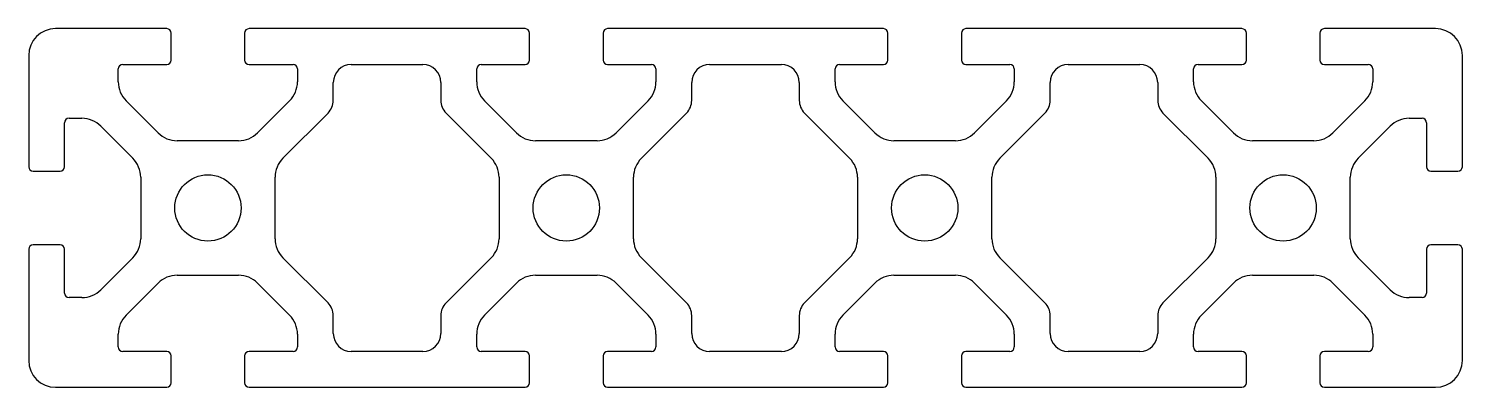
# Model space of a CAD drawing. Extents: x 1782 to 1942, y 1747 to 1787.
import ezdxf

# ---------------------------------------------------------------- set-up
doc = ezdxf.new("R2010")
doc.units = 0
doc.layers.get('0').update_dxf_attribs({"linetype": 'CONTINUOUS'})

msp = doc.modelspace()

# ---------------------------------------------------------------- linework, layer by layer
for p, q in [((1797.32, 1787.43), (1784.92, 1787.43)), ((1837.32, 1787.43), (1806.52, 1787.43)), ((1877.32, 1787.43), (1846.52, 1787.43)), ((1917.32, 1787.43), (1886.52, 1787.43)), ((1938.92, 1787.43), (1926.52, 1787.43)), ((1797.82, 1783.93), (1797.82, 1786.93)), ((1806.02, 1786.93), (1806.02, 1783.93)), ((1837.82, 1783.93), (1837.82, 1786.93)), ((1846.02, 1786.93), (1846.02, 1783.93)), ((1877.82, 1783.93), (1877.82, 1786.93)), ((1886.02, 1786.93), (1886.02, 1783.93)), ((1917.82, 1783.93), (1917.82, 1786.93)), ((1926.02, 1786.93), (1926.02, 1783.93)), ((1781.92, 1784.43), (1781.92, 1772.03)), ((1941.92, 1772.03), (1941.92, 1784.43)), ((1791.92, 1781.5), (1791.92, 1782.93)), ((1792.42, 1783.43), (1797.32, 1783.43)), ((1806.52, 1783.43), (1811.42, 1783.43)), ((1811.92, 1782.93), (1811.92, 1781.5)), ((1817.92, 1783.43), (1825.92, 1783.43)), ((1831.92, 1781.5), (1831.92, 1782.93)), ((1832.42, 1783.43), (1837.32, 1783.43)), ((1846.52, 1783.43), (1851.42, 1783.43)), ((1851.92, 1782.93), (1851.92, 1781.5)), ((1857.92, 1783.43), (1865.92, 1783.43)), ((1871.92, 1781.5), (1871.92, 1782.93)), ((1872.42, 1783.43), (1877.32, 1783.43)), ((1886.52, 1783.43), (1891.42, 1783.43)), ((1891.92, 1782.93), (1891.92, 1781.5)), ((1897.92, 1783.43), (1905.92, 1783.43)), ((1911.92, 1781.5), (1911.92, 1782.93)), ((1912.42, 1783.43), (1917.32, 1783.43)), ((1926.52, 1783.43), (1931.42, 1783.43)), ((1931.92, 1782.93), (1931.92, 1781.5)), ((1815.92, 1779.43), (1815.92, 1781.43)), ((1827.92, 1781.43), (1827.92, 1779.43)), ((1855.92, 1779.43), (1855.92, 1781.43)), ((1867.92, 1781.43), (1867.92, 1779.43)), ((1895.92, 1779.43), (1895.92, 1781.43)), ((1907.92, 1781.43), (1907.92, 1779.43)), ((1796.37, 1775.8), (1792.8, 1779.38)), ((1811.04, 1779.38), (1807.47, 1775.8)), ((1836.37, 1775.8), (1832.8, 1779.38)), ((1851.04, 1779.38), (1847.47, 1775.8)), ((1876.37, 1775.8), (1872.8, 1779.38)), ((1891.04, 1779.38), (1887.47, 1775.8)), ((1916.37, 1775.8), (1912.8, 1779.38)), ((1931.04, 1779.38), (1927.47, 1775.8)), ((1810.3, 1772.98), (1815.33, 1778.01)), ((1828.51, 1778.01), (1833.54, 1772.98)), ((1850.3, 1772.98), (1855.33, 1778.01)), ((1868.51, 1778.01), (1873.54, 1772.98)), ((1890.3, 1772.98), (1895.33, 1778.01)), ((1908.51, 1778.01), (1913.54, 1772.98)), ((1785.92, 1772.03), (1785.92, 1776.93)), ((1786.42, 1777.43), (1787.85, 1777.43)), ((1789.97, 1776.55), (1793.54, 1772.98)), ((1930.3, 1772.98), (1933.87, 1776.55)), ((1935.99, 1777.43), (1937.42, 1777.43)), ((1937.92, 1776.93), (1937.92, 1772.03)), ((1805.35, 1774.93), (1798.49, 1774.93)), ((1845.35, 1774.93), (1838.49, 1774.93)), ((1885.35, 1774.93), (1878.49, 1774.93)), ((1925.35, 1774.93), (1918.49, 1774.93)), ((1782.42, 1771.53), (1785.42, 1771.53)), ((1938.42, 1771.53), (1941.42, 1771.53)), ((1794.42, 1770.85), (1794.42, 1764)), ((1809.42, 1764), (1809.42, 1770.85)), ((1834.42, 1770.85), (1834.42, 1764)), ((1849.42, 1764), (1849.42, 1770.85)), ((1874.42, 1770.85), (1874.42, 1764)), ((1889.42, 1764), (1889.42, 1770.85)), ((1914.42, 1770.85), (1914.42, 1764)), ((1929.42, 1764), (1929.42, 1770.85)), ((1785.42, 1763.33), (1782.42, 1763.33)), ((1941.42, 1763.33), (1938.42, 1763.33)), ((1781.92, 1762.83), (1781.92, 1750.43)), ((1785.92, 1757.93), (1785.92, 1762.83)), ((1793.54, 1761.88), (1789.97, 1758.3)), ((1815.33, 1756.84), (1810.3, 1761.88)), ((1833.54, 1761.88), (1828.51, 1756.84)), ((1855.33, 1756.84), (1850.3, 1761.88)), ((1873.54, 1761.88), (1868.51, 1756.84)), ((1895.33, 1756.84), (1890.3, 1761.88)), ((1913.54, 1761.88), (1908.51, 1756.84)), ((1933.87, 1758.3), (1930.3, 1761.88)), ((1937.92, 1762.83), (1937.92, 1757.93)), ((1941.92, 1750.43), (1941.92, 1762.83)), ((1792.8, 1755.48), (1796.37, 1759.05)), ((1798.49, 1759.93), (1805.35, 1759.93)), ((1807.47, 1759.05), (1811.04, 1755.48)), ((1832.8, 1755.48), (1836.37, 1759.05)), ((1838.49, 1759.93), (1845.35, 1759.93)), ((1847.47, 1759.05), (1851.04, 1755.48)), ((1872.8, 1755.48), (1876.37, 1759.05)), ((1878.49, 1759.93), (1885.35, 1759.93)), ((1887.47, 1759.05), (1891.04, 1755.48)), ((1912.8, 1755.48), (1916.37, 1759.05)), ((1918.49, 1759.93), (1925.35, 1759.93)), ((1927.47, 1759.05), (1931.04, 1755.48)), ((1787.85, 1757.43), (1786.42, 1757.43)), ((1937.42, 1757.43), (1935.99, 1757.43)), ((1815.92, 1753.43), (1815.92, 1755.43)), ((1827.92, 1755.43), (1827.92, 1753.43)), ((1855.92, 1753.43), (1855.92, 1755.43)), ((1867.92, 1755.43), (1867.92, 1753.43)), ((1895.92, 1753.43), (1895.92, 1755.43)), ((1907.92, 1755.43), (1907.92, 1753.43)), ((1791.92, 1751.93), (1791.92, 1753.35)), ((1811.92, 1753.35), (1811.92, 1751.93)), ((1831.92, 1751.93), (1831.92, 1753.35)), ((1851.92, 1753.35), (1851.92, 1751.93)), ((1871.92, 1751.93), (1871.92, 1753.35)), ((1891.92, 1753.35), (1891.92, 1751.93)), ((1911.92, 1751.93), (1911.92, 1753.35)), ((1931.92, 1753.35), (1931.92, 1751.93)), ((1797.32, 1751.43), (1792.42, 1751.43)), ((1797.82, 1747.93), (1797.82, 1750.93)), ((1806.02, 1750.93), (1806.02, 1747.93)), ((1811.42, 1751.43), (1806.52, 1751.43)), ((1825.92, 1751.43), (1817.92, 1751.43)), ((1837.32, 1751.43), (1832.42, 1751.43)), ((1837.82, 1747.93), (1837.82, 1750.93)), ((1846.02, 1750.93), (1846.02, 1747.93)), ((1851.42, 1751.43), (1846.52, 1751.43)), ((1865.92, 1751.43), (1857.92, 1751.43)), ((1877.32, 1751.43), (1872.42, 1751.43)), ((1877.82, 1747.93), (1877.82, 1750.93)), ((1886.02, 1750.93), (1886.02, 1747.93)), ((1891.42, 1751.43), (1886.52, 1751.43)), ((1905.92, 1751.43), (1897.92, 1751.43)), ((1917.32, 1751.43), (1912.42, 1751.43)), ((1917.82, 1747.93), (1917.82, 1750.93)), ((1926.02, 1750.93), (1926.02, 1747.93)), ((1931.42, 1751.43), (1926.52, 1751.43)), ((1784.92, 1747.43), (1797.32, 1747.43)), ((1806.52, 1747.43), (1837.32, 1747.43)), ((1846.52, 1747.43), (1877.32, 1747.43)), ((1886.52, 1747.43), (1917.32, 1747.43)), ((1926.52, 1747.43), (1938.92, 1747.43))]:
    msp.add_line(p, q)
for centre in [(1801.92, 1767.43), (1841.92, 1767.43), (1881.92, 1767.43), (1921.92, 1767.43)]:
    msp.add_circle(centre, 3.7)
for centre, radius, start, end in [((1784.92, 1784.43), 3, 90, 180), ((1797.32, 1786.93), 0.5, 0, 90), ((1806.52, 1786.93), 0.5, 90, 180), ((1837.32, 1786.93), 0.5, 0, 90), ((1846.52, 1786.93), 0.5, 90, 180), ((1877.32, 1786.93), 0.5, 0, 90), ((1886.52, 1786.93), 0.5, 90, 180), ((1917.32, 1786.93), 0.5, 0, 90), ((1926.52, 1786.93), 0.5, 90, 180), ((1938.92, 1784.43), 3, 0, 90), ((1792.42, 1782.93), 0.5, 90, 180), ((1797.32, 1783.93), 0.5, 270, 360), ((1806.52, 1783.93), 0.5, 180, 270), ((1811.42, 1782.93), 0.5, 0, 90), ((1817.92, 1781.43), 2, 90, 180), ((1825.92, 1781.43), 2, 0, 90), ((1832.42, 1782.93), 0.5, 90, 180), ((1837.32, 1783.93), 0.5, 270, 360), ((1846.52, 1783.93), 0.5, 180, 270), ((1851.42, 1782.93), 0.5, 0, 90), ((1857.92, 1781.43), 2, 90, 180), ((1865.92, 1781.43), 2, 0, 90), ((1872.42, 1782.93), 0.5, 90, 180), ((1877.32, 1783.93), 0.5, 270, 360), ((1886.52, 1783.93), 0.5, 180, 270), ((1891.42, 1782.93), 0.5, 0, 90), ((1897.92, 1781.43), 2, 90, 180), ((1905.92, 1781.43), 2, 0, 90), ((1912.42, 1782.93), 0.5, 90, 180), ((1917.32, 1783.93), 0.5, 270, 360), ((1926.52, 1783.93), 0.5, 180, 270), ((1931.42, 1782.93), 0.5, 0, 90), ((1794.92, 1781.5), 3, 180, 225), ((1808.92, 1781.5), 3, 315, 360), ((1834.92, 1781.5), 3, 180, 225), ((1848.92, 1781.5), 3, 315, 0), ((1874.92, 1781.5), 3, 180, 225), ((1888.92, 1781.5), 3, 315, 0), ((1914.92, 1781.5), 3, 180, 225), ((1928.92, 1781.5), 3, 315, 360), ((1813.92, 1779.43), 2, 315, 360), ((1829.92, 1779.43), 2, 180, 225), ((1853.92, 1779.43), 2, 315, 360), ((1869.92, 1779.43), 2, 180, 225), ((1893.92, 1779.43), 2, 315, 360), ((1909.92, 1779.43), 2, 180, 225), ((1786.42, 1776.93), 0.5, 90, 180), ((1787.85, 1774.43), 3, 45, 90), ((1935.99, 1774.43), 3, 90, 135), ((1937.42, 1776.93), 0.5, 0, 90), ((1798.49, 1777.93), 3, 225, 270), ((1805.35, 1777.93), 3, 270, 315), ((1838.49, 1777.93), 3, 225, 270), ((1845.35, 1777.93), 3, 270, 315), ((1878.49, 1777.93), 3, 225, 270), ((1885.35, 1777.93), 3, 270, 315), ((1918.49, 1777.93), 3, 225, 270), ((1925.35, 1777.93), 3, 270, 315), ((1791.42, 1770.85), 3, 0, 45), ((1812.42, 1770.85), 3, 135, 180), ((1831.42, 1770.85), 3, 0, 45), ((1852.42, 1770.85), 3, 135, 180), ((1871.42, 1770.85), 3, 0, 45), ((1892.42, 1770.85), 3, 135, 180), ((1911.42, 1770.85), 3, 0, 45), ((1932.42, 1770.85), 3, 135, 180), ((1782.42, 1772.03), 0.5, 180, 270), ((1785.42, 1772.03), 0.5, 270, 360), ((1938.42, 1772.03), 0.5, 180, 270), ((1941.42, 1772.03), 0.5, 270, 0), ((1782.42, 1762.83), 0.5, 90, 180), ((1785.42, 1762.83), 0.5, 0, 90), ((1791.42, 1764), 3, 315, 360), ((1812.42, 1764), 3, 180, 225), ((1831.42, 1764), 3, 315, 360), ((1852.42, 1764), 3, 180, 225), ((1871.42, 1764), 3, 315, 0), ((1892.42, 1764), 3, 180, 225), ((1911.42, 1764), 3, 315, 0), ((1932.42, 1764), 3, 180, 225), ((1938.42, 1762.83), 0.5, 90, 180), ((1941.42, 1762.83), 0.5, 0, 90), ((1798.49, 1756.93), 3, 90, 135), ((1805.35, 1756.93), 3, 45, 90), ((1838.49, 1756.93), 3, 90, 135), ((1845.35, 1756.93), 3, 45, 90), ((1878.49, 1756.93), 3, 90, 135), ((1885.35, 1756.93), 3, 45, 90), ((1918.49, 1756.93), 3, 90, 135), ((1925.35, 1756.93), 3, 45, 90), ((1786.42, 1757.93), 0.5, 180, 270), ((1787.85, 1760.43), 3, 270, 315), ((1813.92, 1755.43), 2, 0, 45), ((1829.92, 1755.43), 2, 135, 180), ((1853.92, 1755.43), 2, 0, 45), ((1869.92, 1755.43), 2, 135, 180), ((1893.92, 1755.43), 2, 0, 45), ((1909.92, 1755.43), 2, 135, 180), ((1935.99, 1760.43), 3, 225, 270), ((1937.42, 1757.93), 0.5, 270, 360), ((1794.92, 1753.35), 3, 135, 180), ((1808.92, 1753.35), 3, 0, 45), ((1834.92, 1753.35), 3, 135, 180), ((1848.92, 1753.35), 3, 0, 45), ((1874.92, 1753.35), 3, 135, 180), ((1888.92, 1753.35), 3, 0, 45), ((1914.92, 1753.35), 3, 135, 180), ((1928.92, 1753.35), 3, 0, 45), ((1817.92, 1753.43), 2, 180, 270), ((1825.92, 1753.43), 2, 270, 0), ((1857.92, 1753.43), 2, 180, 270), ((1865.92, 1753.43), 2, 270, 0), ((1897.92, 1753.43), 2, 180, 270), ((1905.92, 1753.43), 2, 270, 0), ((1784.92, 1750.43), 3, 180, 270), ((1792.42, 1751.93), 0.5, 180, 270), ((1797.32, 1750.93), 0.5, 0, 90), ((1806.52, 1750.93), 0.5, 90, 180), ((1811.42, 1751.93), 0.5, 270, 0), ((1832.42, 1751.93), 0.5, 180, 270), ((1837.32, 1750.93), 0.5, 0, 90), ((1846.52, 1750.93), 0.5, 90, 180), ((1851.42, 1751.93), 0.5, 270, 0), ((1872.42, 1751.93), 0.5, 180, 270), ((1877.32, 1750.93), 0.5, 0, 90), ((1886.52, 1750.93), 0.5, 90, 180), ((1891.42, 1751.93), 0.5, 270, 0), ((1912.42, 1751.93), 0.5, 180, 270), ((1917.32, 1750.93), 0.5, 0, 90), ((1926.52, 1750.93), 0.5, 90, 180), ((1931.42, 1751.93), 0.5, 270, 360), ((1938.92, 1750.43), 3, 270, 0), ((1797.32, 1747.93), 0.5, 270, 0), ((1806.52, 1747.93), 0.5, 180, 270), ((1837.32, 1747.93), 0.5, 270, 0), ((1846.52, 1747.93), 0.5, 180, 270), ((1877.32, 1747.93), 0.5, 270, 0), ((1886.52, 1747.93), 0.5, 180, 270), ((1917.32, 1747.93), 0.5, 270, 360), ((1926.52, 1747.93), 0.5, 180, 270)]:
    msp.add_arc(centre, radius, start, end)

doc.saveas('drawing.dxf')
